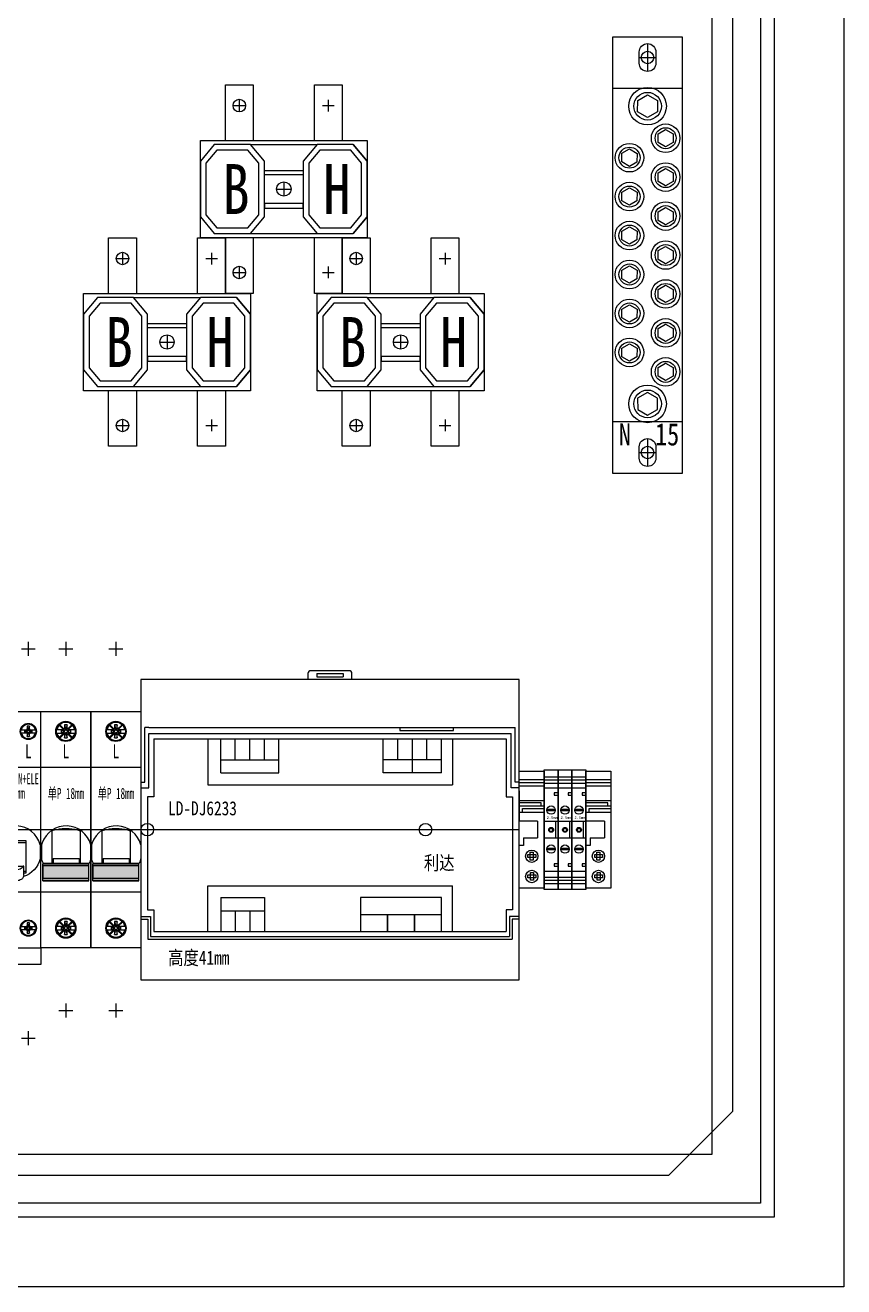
# Model space of a CAD drawing. Extents: x 1006605 to 1007205, y 80594 to 81594.
# Drawn here: x 1006910.4 to 1007204.8, y 80594.4 to 81047.9 of the extents above; entities that cross this region are included whole.
import ezdxf
from ezdxf.enums import TextEntityAlignment as Align

# ---------------------------------------------------------------- set-up
doc = ezdxf.new("R2010")
doc.units = 0
doc.header["$MEASUREMENT"] = 0
doc.linetypes.add('DASH', pattern=[0.35, 0.25, -0.1])
doc.linetypes.add('LYJS-XX', pattern=[0.35, 0.25, -0.1])
for name, color, linetype in [('EL-TEXT', 3, 'Continuous'), ('LY-JS-BJ', 7, 'Continuous'), ('LY-JS-YQJ', 7, 'Continuous')]:
    doc.layers.add(name, color=color, linetype=linetype)
doc.layers.add('LY-二次控制图', color=7, linetype='Continuous', lineweight=18)
doc.styles.add('-宋体', font='', dxfattribs={"width": 0.8})
doc.styles.add('LY-SJ-元器件', font='', dxfattribs={"width": 0.6, "height": 4})
doc.styles.get('-宋体').set_extended_font_data('SimSun')
doc.styles.get('LY-SJ-元器件').set_extended_font_data('SimSun')

# ---------------------------------------------------------------- blocks, each defined once
blk = doc.blocks.new('A$C7F2E4CF4')
at = {"layer": 'LY-JS-YQJ', "color": 1, "linetype": 'DASH'}
for p, q in [((0, 5), (0, -5)), ((-3, 0), (3, 0))]:
    blk.add_line(p, q, dxfattribs=at)
at = {"layer": 'LY-JS-YQJ', "color": 0, "linetype": 'ByBlock'}
blk.add_lwpolyline([(0, 5), (0, 5, -0.414214), (3, 2), (3, -2, -0.414214), (0, -5), (0, -5, -0.414214), (-3, -2), (-3, 2, -0.414214)], format="xyb", close=True, dxfattribs=at)
blk = doc.blocks.new('15位零排2021')
at = {"layer": 'LY-JS-YQJ', "color": 2, "linetype": 'ByBlock'}
blk.add_lwpolyline([(25, 157), (25, 0), (0, 0), (0, 157)], close=True, dxfattribs=at)
for points in [[(0, 138.5), (25, 138.5)], [(25, 18.5), (0, 18.5)]]:
    blk.add_lwpolyline(points, dxfattribs=at)
at = {"layer": 'LY-JS-YQJ', "color": 3}
for points in [[(12.49, 127.91), (8.94, 129.97), (8.96, 134.07), (12.51, 136.1), (16.06, 134.04), (16.04, 129.94)], [(18.99, 117.38), (16.29, 118.95), (16.3, 122.07), (19.01, 123.62), (21.71, 122.05), (21.7, 118.93)], [(5.99, 110.38), (3.29, 111.95), (3.3, 115.07), (6.01, 116.62), (8.71, 115.05), (8.7, 111.93)], [(18.99, 103.38), (16.29, 104.95), (16.3, 108.07), (19.01, 109.62), (21.71, 108.05), (21.7, 104.93)], [(5.99, 96.38), (3.29, 97.95), (3.3, 101.07), (6.01, 102.62), (8.71, 101.05), (8.7, 97.93)], [(18.99, 89.38), (16.29, 90.95), (16.3, 94.07), (19.01, 95.62), (21.71, 94.05), (21.7, 90.93)], [(5.99, 82.38), (3.29, 83.95), (3.3, 87.07), (6.01, 88.62), (8.71, 87.05), (8.7, 83.93)], [(18.99, 75.38), (16.29, 76.95), (16.3, 80.07), (19.01, 81.62), (21.71, 80.05), (21.7, 76.93)], [(5.99, 68.38), (3.29, 69.95), (3.3, 73.07), (6.01, 74.62), (8.71, 73.05), (8.7, 69.93)], [(18.99, 61.38), (16.29, 62.95), (16.3, 66.07), (19.01, 67.62), (21.71, 66.05), (21.7, 62.93)], [(5.99, 54.38), (3.29, 55.95), (3.3, 59.07), (6.01, 60.62), (8.71, 59.05), (8.7, 55.93)], [(18.99, 47.38), (16.29, 48.95), (16.3, 52.07), (19.01, 53.62), (21.71, 52.05), (21.7, 48.93)], [(5.99, 40.38), (3.29, 41.95), (3.3, 45.07), (6.01, 46.62), (8.71, 45.05), (8.7, 41.93)], [(18.99, 33.38), (16.29, 34.95), (16.3, 38.07), (19.01, 39.62), (21.71, 38.05), (21.7, 34.93)], [(12.49, 29.09), (8.94, 27.03), (8.96, 22.93), (12.51, 20.9), (16.06, 22.96), (16.04, 27.06)]]:
    blk.add_lwpolyline(points, close=True, dxfattribs=at)
for centre, radius in [((12.5, 132.01), 6.76), ((12.5, 132.01), 4.97), ((19, 120.5), 5.14), ((19, 120.5), 3.78), ((6, 113.5), 5.14), ((6, 113.5), 3.78), ((19, 106.5), 5.14), ((19, 106.5), 3.78), ((6, 99.5), 5.14), ((6, 99.5), 3.78), ((19, 92.5), 5.14), ((19, 92.5), 3.78), ((6, 85.5), 5.14), ((6, 85.5), 3.78), ((19, 78.5), 5.14), ((19, 78.5), 3.78), ((6, 71.5), 5.14), ((6, 71.5), 3.78), ((19, 64.5), 5.14), ((19, 64.5), 3.78), ((6, 57.5), 5.14), ((6, 57.5), 3.78), ((19, 50.5), 5.14), ((19, 50.5), 3.78), ((6, 43.5), 5.14), ((6, 43.5), 3.78), ((19, 36.5), 5.14), ((19, 36.5), 3.78), ((12.5, 24.99), 6.76), ((12.5, 24.99), 4.97)]:
    blk.add_circle(centre, radius, dxfattribs=at)
at = {"layer": 'LY-JS-YQJ', "color": 0}
for p in [(12.5, 149.5), (12.5, 7.5)]:
    blk.add_blockref('A$C7F2E4CF4', p, dxfattribs=at)
at = {"layer": 'LY-JS-YQJ', "color": 1, "style": '-宋体', "width": 0.8}
blk.add_text('N', height=8, dxfattribs=at).set_placement((2.16, 10.05))
at = {"layer": 'LY-JS-YQJ', "color": 4, "style": '-宋体', "width": 0.8}
blk.add_text('15', height=8, dxfattribs=at).set_placement((15.18, 10.05))
blk = doc.blocks.new('A$C43400BFF')
at = {"layer": 'LY-JS-BJ', "color": 1}
blk.add_lwpolyline([(-237, 460), (237, 460), (260, 437), (260, -437), (237, -460), (-237, -460), (-260, -437), (-260, 437)], close=True, dxfattribs=at)
blk = doc.blocks.new('BH-0.66 φ30')
at = {"color": 1}
for p, q in [((-16, 14.6), (-16, 10.4)), ((16, 14.6), (16, 10.4)), ((-18.1, 12.5), (-13.9, 12.5)), ((13.9, 12.5), (18.1, 12.5)), ((-25, -1.5), (-30, -7.5)), ((-12, -1.5), (12, -1.5)), ((12, -1.5), (7, -7.5)), ((25, -1.5), (12, -1.5)), ((25, -1.5), (30, -7.5)), ((7, -7.5), (7, -27.5)), ((-2.59, -17.5), (2.59, -17.5)), ((0, -14.91), (0, -20.09)), ((-30, -27.5), (-25, -33.5)), ((7, -27.5), (12, -33.5)), ((30, -27.5), (25, -33.5)), ((-12, -33.5), (12, -33.5)), ((-18.1, -47.5), (-13.9, -47.5)), ((-16, -45.4), (-16, -49.6)), ((13.9, -47.5), (18.1, -47.5)), ((16, -45.4), (16, -49.6))]:
    blk.add_line(p, q, dxfattribs=at)
for points in [[(-21, 0), (-21, 20), (-11, 20), (-11, 0)], [(11, 0), (11, 20), (21, 20), (21, 0)], [(-25, -1.5), (-30, -7.5), (-30, -27.5), (-25, -33.5), (-12, -33.5), (-7, -27.5), (-7, -7.5), (-12, -1.5), (-25, -1.5)], [(12, -1.5), (7, -7.5), (7, -27.5), (12, -33.5), (25, -33.5), (30, -27.5), (30, -7.5), (25, -1.5), (12, -1.5)], [(-11, -35), (-11, -55), (-21, -55), (-21, -35)], [(21, -35), (21, -55), (11, -55), (11, -35)]]:
    blk.add_lwpolyline(points, dxfattribs=at)
for points in [[(-30, 0), (30, 0), (30, -35), (-30, -35)], [(-24.06, -3.5), (-28, -8.22), (-28, -26.78), (-24.06, -31.5), (-12.94, -31.5), (-9, -26.78), (-9, -8.22), (-12.94, -3.5)], [(12.94, -3.5), (9, -8.22), (9, -26.78), (12.94, -31.5), (24.06, -31.5), (28, -26.78), (28, -8.22), (24.06, -3.5)], [(-7, -10.83), (7, -10.83), (7, -12.4), (-7, -12.4)], [(-7, -24.33), (7, -24.33), (7, -22.76), (-7, -22.76)]]:
    blk.add_lwpolyline(points, close=True, dxfattribs=at)
blk.add_circle((0, -17.5), 2.59, dxfattribs=at)
at = {"layer": 'EL-TEXT', "color": 0, "linetype": 'ByBlock', "lineweight": -3, "style": '-宋体', "width": 0.8}
for s, p in [('B', (-17.19, -17.51)), ('H', (19.08, -17.51))]:
    blk.add_text(s, height=17.94, dxfattribs=at).set_placement(p, align=Align.MIDDLE_CENTER)
blk = doc.blocks.new('端子堵头')
at = {"layer": 'LY-JS-YQJ'}
for p, q in [((0, 39.03), (9, 39.03)), ((0, 37.96), (9, 37.96)), ((0, 36.73), (9, 36.73)), ((0, 35), (0, 24)), ((9, 35), (9, 24)), ((9, 34.58), (9, 33.47)), ((0, 31.48), (9, 31.48)), ((7.97, 30.59), (0, 30.59)), ((0, 29.53), (9, 29.53)), ((0, 27.32), (9, 27.32)), ((1.25, 27.32), (1.25, 28.56)), ((1.25, 28.56), (9, 28.56)), ((7.97, 29.53), (7.97, 30.59)), ((6.66, 24), (0, 24)), ((6.66, 24), (6.66, 18)), ((1.59, 15.27), (0, 15.27)), ((1.59, 18), (1.59, 15.27)), ((1.59, 18), (6.66, 18))]:
    blk.add_line(p, q, dxfattribs=at)
for points in [[(0, 42), (9, 42), (9, 0), (0, 0)], [(3.2, 12.05), (6.01, 12.05), (6.01, 10.99), (3.2, 10.99)], [(5.06, 12.84), (5.06, 10.03), (3.99, 10.03), (3.99, 12.84)], [(3.2, 4.76), (6.01, 4.76), (6.01, 3.69), (3.2, 3.69)], [(5.13, 5.6), (5.13, 2.79), (4.06, 2.79), (4.06, 5.6)]]:
    blk.add_lwpolyline(points, close=True, dxfattribs=at)
for centre in [(4.54, 11.43), (4.54, 4.14)]:
    blk.add_circle(centre, 2.23, dxfattribs=at)
blk = doc.blocks.new('A$C63FD753C')
at = {"layer": 'LY-JS-YQJ'}
for p, q in [((9, 19.03), (14, 19.03)), ((14, 19.03), (19, 19.03)), ((9, 17.96), (14, 17.96)), ((9, 16.73), (14, 16.73)), ((14, 17.96), (19, 17.96)), ((14, 16.73), (19, 16.73)), ((14, 13.21), (12.66, 13.21)), ((12.66, 13.21), (12.66, 12.43)), ((12.66, 12.43), (14, 12.43)), ((19, 13.21), (17.66, 13.21)), ((17.66, 13.21), (17.66, 12.43)), ((17.66, 12.43), (19, 12.43)), ((9, 3), (14, 3)), ((13.07, 3), (13.07, -3)), ((14, 3), (19, 3)), ((18.07, 3), (18.07, -3)), ((9, -3), (14, -3)), ((14, -3), (19, -3)), ((14, -12.33), (12.66, -12.33)), ((12.66, -12.33), (12.66, -13.11)), ((12.66, -13.11), (14, -13.11)), ((19, -12.33), (17.66, -12.33)), ((17.66, -12.33), (17.66, -13.11)), ((17.66, -13.11), (19, -13.11)), ((9, -17.12), (14, -17.12)), ((14, -17.12), (19, -17.12)), ((9, -18.19), (14, -18.19)), ((9, -19.42), (14, -19.42)), ((14, -18.19), (19, -18.19)), ((14, -19.42), (19, -19.42))]:
    blk.add_line(p, q, dxfattribs=at)
at = {"layer": 'LY-JS-YQJ', "color": 30, "true_color": 0xf8991e}
for p, q in [((19, 19.03), (24, 19.03)), ((19, 17.96), (24, 17.96)), ((19, 16.73), (24, 16.73)), ((19, 12.43), (19, 11.32)), ((24, 13.21), (22.66, 13.21)), ((22.66, 13.21), (22.66, 12.43)), ((22.66, 12.43), (24, 12.43)), ((24, 12.43), (24, 11.32)), ((19, 3), (24, 3)), ((23.07, 3), (23.07, -3)), ((19, -3), (24, -3)), ((24, -12.33), (22.66, -12.33)), ((22.66, -12.33), (22.66, -13.11)), ((22.66, -13.11), (24, -13.11)), ((19, -17.12), (24, -17.12)), ((19, -18.19), (24, -18.19)), ((19, -19.42), (24, -19.42))]:
    blk.add_line(p, q, dxfattribs=at)
at = {"layer": 'LY-JS-YQJ'}
for points in [[(9, 21.5), (14, 21.5), (14, -21.5), (9, -21.5)], [(14, 21.5), (19, 21.5), (19, -21.5), (14, -21.5)], [(9, 15), (14, 15), (14, -15), (9, -15)], [(14, 15), (19, 15), (19, -15), (14, -15)], [(10.47, 7.3), (12.53, 7.3), (12.53, 6.79), (10.47, 6.79)], [(15.47, 7.3), (17.53, 7.3), (17.53, 6.79), (15.47, 6.79)], [(10.47, -6.71), (12.53, -6.71), (12.53, -7.23), (10.47, -7.23)], [(15.47, -6.71), (17.53, -6.71), (17.53, -7.23), (15.47, -7.23)]]:
    blk.add_lwpolyline(points, close=True, dxfattribs=at)
at = {"layer": 'LY-JS-YQJ', "color": 30, "true_color": 0xf8991e}
for points in [[(19, 21.5), (24, 21.5), (24, -21.5), (19, -21.5)], [(19, 15), (24, 15), (24, -15), (19, -15)], [(20.47, 7.3), (22.53, 7.3), (22.53, 6.79), (20.47, 6.79)], [(20.47, -6.71), (22.53, -6.71), (22.53, -7.23), (20.47, -7.23)]]:
    blk.add_lwpolyline(points, close=True, dxfattribs=at)
at = {"layer": 'LY-JS-YQJ'}
for centre, radius in [((11.5, 7), 1.5), ((16.5, 7), 1.5), ((11.52, -0.08), 0.879), ((11.52, -0.08), 0.879), ((11.52, -0.08), 0.59), ((16.52, -0.08), 0.879), ((16.52, -0.08), 0.879), ((16.52, -0.08), 0.59), ((11.5, -7), 1.5), ((16.5, -7), 1.5)]:
    blk.add_circle(centre, radius, dxfattribs=at)
at = {"layer": 'LY-JS-YQJ', "color": 30, "true_color": 0xf8991e}
for centre, radius in [((21.5, 7), 1.5), ((21.52, -0.08), 0.879), ((21.52, -0.08), 0.879), ((21.52, -0.08), 0.59), ((21.5, -7), 1.5)]:
    blk.add_circle(centre, radius, dxfattribs=at)
at = {"layer": 'LY-JS-YQJ', "lineweight": -3}
for p in [(0, -21), (24, -21)]:
    blk.add_blockref('端子堵头', p, dxfattribs=at)
at = {"layer": 'LY-JS-YQJ', "char_height": 1, "width": 2.5692, "attachment_point": 1}
for insert in [(9.91, 4.81), (14.91, 4.81)]:
    blk.add_mtext('2.5mm', dxfattribs=dict(at, insert=insert))
at = {"layer": 'LY-JS-YQJ', "color": 30, "true_color": 0xf8991e, "insert": (19.91, 4.81), "char_height": 1, "width": 2.5692, "attachment_point": 1}
blk.add_mtext('2.5mm', dxfattribs=at)
blk = doc.blocks.new('LD-DJ6233')
for p, q in [((60.08, 56.12), (60.08, 53.91)), ((67.99, 57.12), (61.08, 57.12)), ((63.27, 56.12), (63.27, 54.91)), ((63.27, 56.12), (72.71, 56.12)), ((63.27, 54.91), (72.71, 54.91)), ((74.9, 57.12), (67.99, 57.12)), ((72.71, 56.12), (72.71, 54.91)), ((75.9, 53.91), (75.9, 56.12)), ((1.39, 17.01), (1.39, 36.76)), ((2.81, 36.76), (1.39, 36.76)), ((2.81, 36.76), (134.61, 36.76)), ((93.12, 36.76), (93.12, 35.62)), ((112.43, 35.62), (112.43, 36.76)), ((134.61, 17.01), (134.61, 36.76)), ((2.81, 15), (2.81, 34.58)), ((2.81, 34.58), (133.19, 34.58)), ((4.64, 32.61), (131.36, 32.61)), ((4.64, 32.61), (4.64, 11.79)), ((24, 32.61), (24, 16.15)), ((28.68, 20.4), (28.68, 32.61)), ((33.92, 25.1), (33.92, 32.61)), ((39.15, 25.1), (39.15, 32.61)), ((44.39, 25.1), (44.39, 32.61)), ((49.62, 20.4), (49.62, 32.61)), ((87.16, 20.4), (87.16, 32.61)), ((92.39, 25.1), (92.39, 32.61)), ((93.12, 35.62), (112.43, 35.62)), ((97.63, 20.4), (97.63, 32.61)), ((102.86, 25.1), (102.86, 32.61)), ((108.1, 20.4), (108.1, 32.61)), ((112, 32.61), (112, 16.15)), ((131.36, 32.61), (131.36, 11.79)), ((133.19, 15), (133.19, 34.58)), ((28.68, 25.1), (49.62, 25.1)), ((108.1, 25.1), (87.16, 25.1)), ((28.68, 20.4), (49.62, 20.4)), ((108.1, 20.4), (87.16, 20.4)), ((0, 17.01), (1.39, 17.01)), ((0, 15), (2.81, 15)), ((24, 16.15), (112, 16.15)), ((136, 15), (133.19, 15)), ((136, 17.01), (134.61, 17.01)), ((4.64, 11.79), (2.32, 11.79)), ((2.32, 11.79), (2.32, -28.8)), ((131.36, 11.79), (133.68, 11.79)), ((133.68, 11.79), (133.68, -28.8)), ((24, -20.19), (112, -20.19)), ((24, -36.66), (24, -20.19)), ((112, -36.66), (112, -20.19)), ((28.68, -24.44), (28.68, -36.66)), ((28.68, -24.44), (44.39, -24.44)), ((44.39, -24.44), (44.39, -36.66)), ((78.92, -24.44), (78.92, -36.66)), ((88.65, -24.44), (78.92, -24.44)), ((98.37, -24.44), (88.65, -24.44)), ((108.1, -24.44), (98.37, -24.44)), ((108.1, -36.66), (108.1, -24.44)), ((0, -31.21), (3.49, -31.21)), ((2.32, -28.8), (4.64, -28.8)), ((3.49, -31.21), (3.49, -38.39)), ((4.64, -28.8), (4.64, -36.66)), ((28.68, -29.15), (44.39, -29.15)), ((33.92, -29.15), (33.92, -36.66)), ((39.15, -29.15), (39.15, -36.66)), ((78.92, -30.55), (108.1, -30.55)), ((88.65, -36.66), (88.65, -30.55)), ((88.65, -30.55), (88.65, -36.66)), ((98.37, -36.66), (98.37, -30.55)), ((98.37, -30.55), (98.37, -36.66)), ((133.68, -28.8), (131.36, -28.8)), ((131.36, -28.8), (131.36, -36.66)), ((136, -31.21), (132.51, -31.21)), ((132.51, -31.21), (132.51, -38.39)), ((0, -32.21), (2.49, -32.21)), ((2.49, -32.21), (2.49, -39.39)), ((136, -32.21), (133.51, -32.21)), ((133.51, -32.21), (133.51, -39.39)), ((2.49, -39.39), (133.51, -39.39)), ((3.49, -38.39), (132.51, -38.39)), ((4.64, -36.66), (131.36, -36.66))]:
    blk.add_line(p, q)
at = {"color": 1}
blk.add_line((0, 0), (136, 0), dxfattribs=at)
blk.add_lwpolyline([(0, -54), (136, -54), (136, 54), (0, 54)], close=True)
for centre, start, end in [((61.08, 56.12), 90, 180), ((74.9, 56.12), 0, 90)]:
    blk.add_arc(centre, 1, start, end)
at = {"color": 3, "lineweight": -3, "style": '-宋体', "width": 0.8}
for s, p in [('LD-DJ6233', (9.78, 5.15)), ('利达', (101.77, -14.47)), ('高度41mm', (9.78, -48.59))]:
    blk.add_text(s, height=5.049, dxfattribs=at).set_placement(p)
blk = doc.blocks.new('微端1PN+ELE-36mm右-2022.1')
h = blk.add_hatch(color=3)
h.dxf.hatch_style = 1
h.paths.add_polyline_path([(16.5, 18.99), (16.5, 20.49), (1.5, 20.49), (1.5, 18.99)])
h = blk.add_hatch(color=0)
h.dxf.hatch_style = 1
h.paths.add_polyline_path([(17.3, -17.48), (17.3, -12.97), (0.7, -12.97), (0.7, -17.48)])
at = {"color": 1}
for p, q in [((22.5, 77.5), (22.5, 72.5)), ((20, 75), (25, 75)), ((29, 65), (34, 65)), ((31.5, 67.5), (31.5, 62.5)), ((0, -0.01), (36, -0.01)), ((22.5, -62.51), (22.5, -67.51)), ((20, -65.01), (25, -65.01)), ((31.5, -72.51), (31.5, -77.51)), ((29, -75.01), (34, -75.01))]:
    blk.add_line(p, q, dxfattribs=at)
at = {"color": 0}
for p, q in [((0, 42.49), (36, 42.49)), ((0, -42.49), (0, 42.49)), ((36, -42.49), (36, 42.49)), ((30.65, -15.61), (29.85, -15.61)), ((36, -22.51), (0, -22.51))]:
    blk.add_line(p, q, dxfattribs=at)
at = {"color": 0, "linetype": 'Continuous', "lineweight": 25}
for p, q in [((20.66, 37.31), (20.49, 37.14)), ((20.49, 37.14), (20.58, 37.06)), ((20.75, 37.23), (20.66, 37.31)), ((22.1, 37.18), (22.38, 36.1)), ((22.1, 37.18), (22.1, 36.23)), ((22.9, 37.18), (22.1, 37.18)), ((22.9, 37.18), (22.62, 36.1)), ((22.9, 36.23), (22.9, 37.18)), ((24.34, 37.31), (24.25, 37.23)), ((24.51, 37.14), (24.34, 37.31)), ((24.42, 37.06), (24.51, 37.14)), ((29.66, 37.31), (29.49, 37.14)), ((29.49, 37.14), (29.58, 37.06)), ((29.75, 37.23), (29.66, 37.31)), ((31.1, 37.18), (31.38, 36.1)), ((31.1, 37.18), (31.1, 36.23)), ((31.9, 37.18), (31.1, 37.18)), ((31.9, 37.18), (31.62, 36.1)), ((31.9, 36.23), (31.9, 37.18)), ((33.34, 37.31), (33.25, 37.23)), ((33.51, 37.14), (33.34, 37.31)), ((33.42, 37.06), (33.51, 37.14)), ((21.66, 35.78), (19.77, 35.78)), ((19.77, 34.82), (21.66, 34.82)), ((20.58, 33.55), (20.49, 33.47)), ((20.49, 33.47), (20.66, 33.3)), ((20.66, 33.3), (20.75, 33.38)), ((21.1, 35.78), (21.1, 34.82)), ((21.1, 35.78), (21.7, 35.42)), ((21.1, 34.82), (21.7, 35.18)), ((21.7, 35.42), (21.7, 35.18)), ((21.9, 35.42), (21.7, 35.42)), ((21.7, 35.18), (21.9, 35.18)), ((22.1, 36.23), (22.38, 35.82)), ((22.1, 34.38), (22.38, 34.78)), ((22.1, 33.42), (22.38, 34.5)), ((22.1, 34.38), (22.1, 33.42)), ((22.1, 33.42), (22.9, 33.42)), ((22.62, 36.1), (22.38, 36.1)), ((22.38, 36.1), (22.38, 35.82)), ((22.38, 34.78), (22.38, 34.5)), ((22.38, 34.5), (22.62, 34.5)), ((22.5, 32.5), (22.5, 32.7)), ((22.9, 36.23), (22.62, 35.82)), ((22.62, 35.82), (22.62, 36.1)), ((22.62, 34.5), (22.62, 34.78)), ((22.9, 34.38), (22.62, 34.78)), ((22.62, 34.5), (22.9, 33.42)), ((22.9, 33.42), (22.9, 34.38)), ((23.3, 35.42), (23.1, 35.42)), ((23.1, 35.18), (23.3, 35.18)), ((23.9, 35.78), (23.3, 35.42)), ((23.3, 35.18), (23.3, 35.42)), ((23.9, 34.82), (23.3, 35.18)), ((25.23, 35.78), (23.34, 35.78)), ((23.34, 34.82), (25.23, 34.82)), ((23.9, 34.82), (23.9, 35.78)), ((24.25, 33.38), (24.34, 33.3)), ((24.34, 33.3), (24.51, 33.47)), ((24.51, 33.47), (24.42, 33.55)), ((30.66, 35.78), (28.77, 35.78)), ((28.77, 34.82), (30.66, 34.82)), ((29.58, 33.55), (29.49, 33.47)), ((29.49, 33.47), (29.66, 33.3)), ((29.66, 33.3), (29.75, 33.38)), ((30.1, 35.78), (30.1, 34.82)), ((30.1, 35.78), (30.7, 35.42)), ((30.1, 34.82), (30.7, 35.18)), ((30.7, 35.42), (30.7, 35.18)), ((30.9, 35.42), (30.7, 35.42)), ((30.7, 35.18), (30.9, 35.18)), ((31.1, 36.23), (31.38, 35.82)), ((31.1, 34.38), (31.38, 34.78)), ((31.1, 33.42), (31.38, 34.5)), ((31.1, 34.38), (31.1, 33.42)), ((31.1, 33.42), (31.9, 33.42)), ((31.62, 36.1), (31.38, 36.1)), ((31.38, 36.1), (31.38, 35.82)), ((31.38, 34.78), (31.38, 34.5)), ((31.38, 34.5), (31.62, 34.5)), ((31.5, 32.5), (31.5, 32.7)), ((31.9, 36.23), (31.62, 35.82)), ((31.62, 35.82), (31.62, 36.1)), ((31.62, 34.5), (31.62, 34.78)), ((31.9, 34.38), (31.62, 34.78)), ((31.62, 34.5), (31.9, 33.42)), ((31.9, 33.42), (31.9, 34.38)), ((32.3, 35.42), (32.1, 35.42)), ((32.1, 35.18), (32.3, 35.18)), ((32.9, 35.78), (32.3, 35.42)), ((32.3, 35.18), (32.3, 35.42)), ((32.9, 34.82), (32.3, 35.18)), ((34.23, 35.78), (32.34, 35.78)), ((32.34, 34.82), (34.23, 34.82)), ((32.9, 34.82), (32.9, 35.78)), ((33.25, 33.38), (33.34, 33.3)), ((33.34, 33.3), (33.51, 33.47)), ((33.51, 33.47), (33.42, 33.55)), ((4.1, -12.23), (4.1, -0.36)), ((14.1, -0.36), (14.1, -12.23)), ((22.55, -13.08), (22.55, -3.94)), ((22.55, -3.94), (30.65, -3.94)), ((30.65, -3.94), (30.65, -15.61)), ((0.25, -5.47), (0.25, -10.5)), ((17.95, -5.47), (17.95, -10.5)), ((18.11, -5.47), (18.11, -10.5)), ((22.55, -4.67), (30.65, -4.67)), ((35.81, -5.47), (35.81, -10.5)), ((0.7, -12.23), (0.7, -12.45)), ((17.3, -12.23), (0.7, -12.23)), ((17.3, -12.45), (0.7, -12.45)), ((0.7, -18.44), (0.7, -12.45)), ((17.3, -12.97), (0.7, -12.97)), ((0.7, -12.97), (0.7, -17.48)), ((4.45, -10.39), (13.75, -10.39)), ((4.45, -10.39), (4.45, -12.23)), ((13.75, -10.39), (13.75, -12.23)), ((17.3, -12.45), (17.3, -12.23)), ((17.3, -18.44), (17.3, -12.45)), ((17.3, -17.48), (17.3, -12.97)), ((18, -13.1), (29.68, -13.1)), ((22.55, -13.08), (29.85, -13.08)), ((29.85, -16.52), (29.85, -13.08)), ((0.7, -17.48), (17.3, -17.48)), ((0.7, -18.13), (17.3, -18.13)), ((18, -14.38), (26.85, -14.38)), ((18, -15.46), (18.55, -15.46)), ((18.55, -15.61), (18, -15.61)), ((18.55, -15.46), (18.55, -18.44)), ((26.85, -18.44), (26.85, -14.38)), ((29.85, -14.99), (30.65, -14.99)), ((0.7, -18.44), (17.3, -18.44)), ((26.85, -18.44), (18.55, -18.44)), ((21.66, -34.92), (19.77, -34.92)), ((19.77, -35.88), (21.66, -35.88)), ((20.66, -33.4), (20.49, -33.57)), ((20.49, -33.57), (20.58, -33.65)), ((20.75, -33.48), (20.66, -33.4)), ((21.1, -34.92), (21.1, -35.88)), ((21.1, -34.92), (21.7, -35.28)), ((21.1, -35.88), (21.7, -35.52)), ((21.7, -35.28), (21.7, -35.52)), ((21.9, -35.28), (21.7, -35.28)), ((21.7, -35.52), (21.9, -35.52)), ((22.1, -33.52), (22.38, -34.61)), ((22.1, -33.52), (22.1, -34.48)), ((22.9, -33.52), (22.1, -33.52)), ((22.1, -34.48), (22.38, -34.88)), ((22.1, -36.33), (22.38, -35.93)), ((22.1, -37.28), (22.38, -36.21)), ((22.62, -34.61), (22.38, -34.61)), ((22.38, -34.61), (22.38, -34.88)), ((22.38, -35.93), (22.38, -36.21)), ((22.38, -36.21), (22.62, -36.21)), ((22.9, -33.52), (22.62, -34.61)), ((22.9, -34.48), (22.62, -34.88)), ((22.62, -34.88), (22.62, -34.61)), ((22.62, -36.21), (22.62, -35.92)), ((22.9, -36.33), (22.62, -35.92)), ((22.62, -36.21), (22.9, -37.28)), ((22.9, -34.48), (22.9, -33.52)), ((23.3, -35.28), (23.1, -35.28)), ((23.1, -35.52), (23.3, -35.52)), ((23.9, -34.92), (23.3, -35.28)), ((23.3, -35.52), (23.3, -35.28)), ((23.9, -35.88), (23.3, -35.52)), ((25.23, -34.92), (23.34, -34.92)), ((23.34, -35.88), (25.23, -35.88)), ((23.9, -35.88), (23.9, -34.92)), ((24.34, -33.4), (24.25, -33.48)), ((24.51, -33.57), (24.34, -33.4)), ((24.42, -33.65), (24.51, -33.57)), ((30.66, -34.92), (28.77, -34.92)), ((28.77, -35.88), (30.66, -35.88)), ((29.66, -33.4), (29.49, -33.57)), ((29.49, -33.57), (29.58, -33.65)), ((29.75, -33.48), (29.66, -33.4)), ((30.1, -34.92), (30.1, -35.88)), ((30.1, -34.92), (30.7, -35.28)), ((30.1, -35.88), (30.7, -35.52)), ((30.7, -35.28), (30.7, -35.52)), ((30.9, -35.28), (30.7, -35.28)), ((30.7, -35.52), (30.9, -35.52)), ((31.1, -33.52), (31.38, -34.61)), ((31.1, -33.52), (31.1, -34.48)), ((31.9, -33.52), (31.1, -33.52)), ((31.1, -34.48), (31.38, -34.88)), ((31.1, -36.33), (31.38, -35.93)), ((31.1, -37.28), (31.38, -36.21)), ((31.62, -34.61), (31.38, -34.61)), ((31.38, -34.61), (31.38, -34.88)), ((31.38, -35.93), (31.38, -36.21)), ((31.38, -36.21), (31.62, -36.21)), ((31.9, -33.52), (31.62, -34.61)), ((31.9, -34.48), (31.62, -34.88)), ((31.62, -34.88), (31.62, -34.61)), ((31.62, -36.21), (31.62, -35.92)), ((31.9, -36.33), (31.62, -35.92)), ((31.62, -36.21), (31.9, -37.28)), ((31.9, -34.48), (31.9, -33.52)), ((32.3, -35.28), (32.1, -35.28)), ((32.1, -35.52), (32.3, -35.52)), ((32.9, -34.92), (32.3, -35.28)), ((32.3, -35.52), (32.3, -35.28)), ((32.9, -35.88), (32.3, -35.52)), ((34.23, -34.92), (32.34, -34.92)), ((32.34, -35.88), (34.23, -35.88)), ((32.9, -35.88), (32.9, -34.92)), ((33.34, -33.4), (33.25, -33.48)), ((33.51, -33.57), (33.34, -33.4)), ((33.42, -33.65), (33.51, -33.57)), ((20.58, -37.16), (20.49, -37.24)), ((20.49, -37.24), (20.66, -37.41)), ((20.66, -37.41), (20.75, -37.33)), ((22.1, -36.33), (22.1, -37.28)), ((22.1, -37.28), (22.9, -37.28)), ((22.5, -38.2), (22.5, -38)), ((22.9, -37.28), (22.9, -36.33)), ((24.25, -37.33), (24.34, -37.41)), ((24.34, -37.41), (24.51, -37.24)), ((24.51, -37.24), (24.42, -37.16)), ((29.58, -37.16), (29.49, -37.24)), ((29.49, -37.24), (29.66, -37.41)), ((29.66, -37.41), (29.75, -37.33)), ((31.1, -36.33), (31.1, -37.28)), ((31.1, -37.28), (31.9, -37.28)), ((31.5, -38.2), (31.5, -38)), ((31.9, -37.28), (31.9, -36.33)), ((33.25, -37.33), (33.34, -37.41)), ((33.34, -37.41), (33.51, -37.24)), ((33.51, -37.24), (33.42, -37.16))]:
    blk.add_line(p, q, dxfattribs=at)
at = {"color": 0}
for points in [[(18, 42.49), (18, -42.51)], [(0, 22.49), (36, 22.49)], [(6.9, 17), (6.9, 15.8), (8.4, 15.8), (8.4, 13.8), (9.6, 13.8), (9.6, 15.8), (11.1, 15.8), (11.1, 16.99), (6.9, 16.99)], [(0, -29.05), (4.39, -29.05)], [(18, -29.05), (13.61, -29.05)]]:
    blk.add_lwpolyline(points, dxfattribs=at)
at = {"color": 0, "linetype": 'Continuous', "lineweight": 25}
for points in [[(22.38, 35.82, -0.008657), (22.36, 35.76, -0.023793), (22.34, 35.7, -0.091571), (22.26, 35.58, -0.078411), (22.13, 35.48, -0.073505), (22.03, 35.44, -0.017685), (21.98, 35.43, -0.010456), (21.94, 35.43, -0.005778), (21.9, 35.42)], [(21.9, 35.18, -0.00869), (21.96, 35.18, -0.023887), (22.03, 35.17, -0.086312), (22.15, 35.12, -0.089889), (22.29, 34.99, -0.067544), (22.34, 34.9, -0.017754), (22.36, 34.86, -0.010496), (22.37, 34.82, -0.005799), (22.38, 34.78)], [(23.1, 35.42, -0.008656), (23.04, 35.43, -0.023792), (22.97, 35.44, -0.085963), (22.85, 35.49, -0.089526), (22.71, 35.61, -0.067272), (22.66, 35.7, -0.017683), (22.64, 35.74, -0.010455), (22.63, 35.78, -0.005777), (22.62, 35.82)], [(22.62, 34.78, -0.008657), (22.64, 34.85, -0.023793), (22.66, 34.91, -0.091571), (22.74, 35.03, -0.078412), (22.87, 35.13, -0.073501), (22.97, 35.17, -0.017684), (23.02, 35.17, -0.010456), (23.06, 35.18, -0.005777), (23.1, 35.18)], [(31.38, 35.82, -0.008657), (31.36, 35.76, -0.023793), (31.34, 35.7, -0.091571), (31.26, 35.58, -0.078411), (31.13, 35.48, -0.073505), (31.03, 35.44, -0.017685), (30.98, 35.43, -0.010456), (30.94, 35.43, -0.005778), (30.9, 35.42)], [(30.9, 35.18, -0.00869), (30.96, 35.18, -0.023887), (31.03, 35.17, -0.086312), (31.15, 35.12, -0.089889), (31.29, 34.99, -0.067544), (31.34, 34.9, -0.017754), (31.36, 34.86, -0.010496), (31.37, 34.82, -0.005799), (31.38, 34.78)], [(32.1, 35.42, -0.008656), (32.04, 35.43, -0.023792), (31.97, 35.44, -0.085963), (31.85, 35.49, -0.089526), (31.71, 35.61, -0.067272), (31.66, 35.7, -0.017683), (31.64, 35.74, -0.010455), (31.63, 35.78, -0.005777), (31.62, 35.82)], [(31.62, 34.78, -0.008657), (31.64, 34.85, -0.023793), (31.66, 34.91, -0.091571), (31.74, 35.03, -0.078412), (31.87, 35.13, -0.073501), (31.97, 35.17, -0.017684), (32.02, 35.17, -0.010456), (32.06, 35.18, -0.005777), (32.1, 35.18)], [(17.95, -5.47, 0.325898), (9.48, 1.35, 0.327549), (0.48, -4.76, 0.019903), (0.25, -5.47)], [(4.1, -0.36, -0.057791), (7.63, 0.35, -0.021426), (9.1, 0.41)], [(9.1, 0.41, -0.062866), (13.22, -0.1, -0.011925), (13.81, -0.27, -0.00278), (14.1, -0.36)], [(35.81, -5.47, 0.325898), (27.34, 1.35, 0.327549), (18.34, -4.76, 0.019903), (18.11, -5.47)], [(0.95, -12.23, -0.004985), (0.8, -11.97, -0.030991), (0.56, -11.44, -0.01067), (0.46, -11.17, -0.005787), (0.39, -10.95, -0.003458), (0.32, -10.72, -0.001919), (0.25, -10.5)], [(17.95, -10.5, -0.002854), (17.85, -10.84, -0.004585), (17.78, -11.06, -0.019111), (17.6, -11.55, -0.037551), (17.32, -12.13, -0.002555), (17.26, -12.23)], [(19.19, -13.1, -0.001795), (18.72, -12.11, -0.00414), (18.48, -11.58, -0.009598), (18.28, -11.11, -0.013431), (18.18, -10.86, -0.015877), (18.14, -10.73, -0.023788), (18.12, -10.63, -0.050604), (18.11, -10.53, -0.012356), (18.11, -10.5)], [(26.85, -14.38, 0.009763), (27.08, -14.38, 0.05752), (28.08, -14.21, 0.073734), (28.98, -13.81, 0.073656), (29.49, -13.37, 0.028209), (29.59, -13.24, 0.012152), (29.68, -13.1)], [(29.85, -13.22, 0.010405), (29.85, -13.21, 0.052357), (29.85, -13.2, 0.052352), (29.84, -13.19, 0.046202), (29.83, -13.18, 0.029578), (29.82, -13.17, 0.02368), (29.8, -13.16, 0.017967), (29.78, -13.14, 0.014665), (29.76, -13.13, 0.011695), (29.74, -13.12, 0.016038), (29.7, -13.11, 0.002868), (29.68, -13.1)], [(35.81, -10.5, -0.25096), (29.8, -16.87)], [(29.85, -16.52, -0.010744), (29.85, -16.61, -0.101991), (29.7, -17.12, -0.08255), (29.35, -17.59, -0.05423), (28.92, -17.91, -0.059873), (28.2, -18.24, -0.070818), (27, -18.44, -0.004299), (26.85, -18.44)], [(22.38, -34.88, -0.008657), (22.36, -34.95, -0.023793), (22.34, -35, -0.091571), (22.26, -35.13, -0.078411), (22.13, -35.23, -0.073505), (22.03, -35.27, -0.017685), (21.98, -35.27, -0.010456), (21.94, -35.28, -0.005778), (21.9, -35.28)], [(21.9, -35.52, -0.00869), (21.96, -35.53, -0.023887), (22.03, -35.54, -0.086312), (22.15, -35.59, -0.089889), (22.29, -35.71, -0.067544), (22.34, -35.8, -0.017754), (22.36, -35.84, -0.010496), (22.37, -35.89, -0.005799), (22.38, -35.93)], [(23.1, -35.28, -0.008656), (23.04, -35.28, -0.023792), (22.97, -35.27, -0.085963), (22.85, -35.22, -0.089526), (22.71, -35.1, -0.067272), (22.66, -35, -0.017683), (22.64, -34.97, -0.010455), (22.63, -34.92, -0.005777), (22.62, -34.88)], [(22.62, -35.92, -0.008657), (22.64, -35.86, -0.023793), (22.66, -35.8, -0.091571), (22.74, -35.68, -0.078412), (22.87, -35.58, -0.073501), (22.97, -35.54, -0.017684), (23.02, -35.53, -0.010456), (23.06, -35.53, -0.005777), (23.1, -35.52)], [(31.38, -34.88, -0.008657), (31.36, -34.95, -0.023793), (31.34, -35, -0.091571), (31.26, -35.13, -0.078411), (31.13, -35.23, -0.073505), (31.03, -35.27, -0.017685), (30.98, -35.27, -0.010456), (30.94, -35.28, -0.005778), (30.9, -35.28)], [(30.9, -35.52, -0.00869), (30.96, -35.53, -0.023887), (31.03, -35.54, -0.086312), (31.15, -35.59, -0.089889), (31.29, -35.71, -0.067544), (31.34, -35.8, -0.017754), (31.36, -35.84, -0.010496), (31.37, -35.89, -0.005799), (31.38, -35.93)], [(32.1, -35.28, -0.008656), (32.04, -35.28, -0.023792), (31.97, -35.27, -0.085963), (31.85, -35.22, -0.089526), (31.71, -35.1, -0.067272), (31.66, -35, -0.017683), (31.64, -34.97, -0.010455), (31.63, -34.92, -0.005777), (31.62, -34.88)], [(31.62, -35.92, -0.008657), (31.64, -35.86, -0.023793), (31.66, -35.8, -0.091571), (31.74, -35.68, -0.078412), (31.87, -35.58, -0.073501), (31.97, -35.54, -0.017684), (32.02, -35.53, -0.010456), (32.06, -35.53, -0.005777), (32.1, -35.52)]]:
    blk.add_lwpolyline(points, format="xyb", dxfattribs=at)
at = {"color": 3}
blk.add_lwpolyline([(1.5, 20.49), (16.5, 20.49), (16.5, 18.99), (1.5, 18.99)], close=True, dxfattribs=at)
at = {"color": 0}
for points in [[(4.5, 17.49), (13.5, 17.49), (13.5, 13.49), (4.5, 13.49)], [(0, -42.49), (36, -42.49), (36, -48.49), (0, -48.49)]]:
    blk.add_lwpolyline(points, close=True, dxfattribs=at)
for centre, radius in [((22.5, 35.3), 2.91), ((22.5, 35.3), 2.71), ((31.5, 35.3), 2.91), ((31.5, 35.3), 2.71), ((22.5, -35.4), 2.91), ((22.5, -35.4), 2.71), ((31.5, -35.4), 2.91), ((31.5, -35.4), 2.71)]:
    blk.add_circle(centre, radius, dxfattribs=at)
at = {"color": 0, "linetype": 'Continuous', "lineweight": 25}
for centre in [(22.5, 35.3), (31.5, 35.3), (22.5, -35.4), (31.5, -35.4)]:
    blk.add_circle(centre, 2.8, dxfattribs=at)
for centre, radius, start, end in [((22.5, 35.3), 2.6, 137.6454, 169.3613), ((22.5, 35.3), 2.6, 47.6454, 132.3546), ((22.5, 35.3), 2.6, 10.6387, 42.3546), ((31.5, 35.3), 2.6, 137.6454, 169.3613), ((31.5, 35.3), 2.6, 47.6454, 132.3546), ((31.5, 35.3), 2.6, 10.6387, 42.3546), ((22.5, 35.3), 2.6, 190.6387, 222.3546), ((22.5, 35.3), 2.6, 227.6454, 312.3546), ((21.66, 36.23), 0.442, 270, 360), ((21.66, 34.38), 0.442, 0, 90), ((23.34, 36.23), 0.442, 180, 270), ((23.34, 34.38), 0.442, 90, 180), ((22.5, 35.3), 2.6, 317.6454, 349.3613), ((31.5, 35.3), 2.6, 190.6387, 222.3546), ((31.5, 35.3), 2.6, 227.6454, 312.3546), ((30.66, 36.23), 0.442, 270, 360), ((30.66, 34.38), 0.442, 0, 90), ((32.34, 36.23), 0.442, 180, 270), ((32.34, 34.38), 0.442, 90, 180), ((31.5, 35.3), 2.6, 317.6454, 349.3613), ((22.5, -35.4), 2.6, 137.6454, 169.3613), ((22.5, -35.4), 2.6, 190.6387, 222.3546), ((22.5, -35.4), 2.6, 47.6454, 132.3546), ((21.66, -34.48), 0.442, 270, 360), ((21.66, -36.33), 0.442, 0, 90), ((23.34, -34.48), 0.442, 180, 270), ((23.34, -36.33), 0.442, 90, 180), ((22.5, -35.4), 2.6, 10.6387, 42.3546), ((22.5, -35.4), 2.6, 317.6454, 349.3613), ((31.5, -35.4), 2.6, 137.6454, 169.3613), ((31.5, -35.4), 2.6, 190.6387, 222.3546), ((31.5, -35.4), 2.6, 47.6454, 132.3546), ((30.66, -34.48), 0.442, 270, 360), ((30.66, -36.33), 0.442, 0, 90), ((32.34, -34.48), 0.442, 180, 270), ((32.34, -36.33), 0.442, 90, 180), ((31.5, -35.4), 2.6, 10.6387, 42.3546), ((31.5, -35.4), 2.6, 317.6454, 349.3613), ((22.5, -35.4), 2.6, 227.6454, 312.3546), ((31.5, -35.4), 2.6, 227.6454, 312.3546)]:
    blk.add_arc(centre, radius, start, end, dxfattribs=at)
at = {"color": 0}
blk.add_arc((9, -22.25), 8.22, 235.8658, 304.1342, dxfattribs=at)
at = {"color": 0, "style": 'LY-SJ-元器件', "width": 0.7}
for s, p in [('N', (22.5, 28.15)), ('L', (31.5, 28.15))]:
    blk.add_text(s, height=5, dxfattribs=at).set_placement(p, align=Align.MIDDLE)
at = {"color": 1, "style": 'LY-SJ-元器件'}
for s, width, p in [('微端1PN+ELE', 0.55, (27, 18.36)), ('36mm', 0.6, (27, 13.08))]:
    blk.add_text(s, height=4, dxfattribs=dict(at, width=width)).set_placement(p, align=Align.MIDDLE)
blk = doc.blocks.new('微端1P-18mm-2022.1')
h = blk.add_hatch(color=0)
h.dxf.hatch_style = 1
h.paths.add_polyline_path([(17.3, -17.47), (17.3, -12.97), (0.7, -12.97), (0.7, -17.47)])
at = {"color": 1}
for p, q in [((6.5, 65), (11.5, 65)), ((9, 67.5), (9, 62.5)), ((0, 0), (18, 0)), ((9, -62.5), (9, -67.5)), ((6.5, -65), (11.5, -65))]:
    blk.add_line(p, q, dxfattribs=at)
at = {"color": 0}
for p, q in [((0, -42.5), (0, 42.5)), ((0, 42.5), (18, 42.5)), ((18, 42.5), (18, -42.5)), ((0, 22.5), (18, 22.5)), ((18, -22.5), (0, -22.5)), ((18, -42.5), (0, -42.5))]:
    blk.add_line(p, q, dxfattribs=at)
at = {"color": 0, "linetype": 'Continuous', "lineweight": 25}
for p, q in [((6.7, 37.82), (6.49, 37.61)), ((6.49, 37.61), (6.6, 37.5)), ((6.6, 37.5), (8.15, 35.95)), ((6.81, 37.71), (6.7, 37.82)), ((8.39, 36.13), (6.81, 37.71)), ((8.5, 37.66), (8.85, 36.31)), ((8.5, 37.66), (8.5, 36.46)), ((9.5, 37.66), (8.5, 37.66)), ((8.5, 36.46), (8.85, 35.96)), ((9.15, 36.31), (8.85, 36.31)), ((8.85, 36.31), (8.85, 35.96)), ((9.5, 37.66), (9.15, 36.31)), ((9.5, 36.46), (9.15, 35.96)), ((9.15, 35.96), (9.15, 36.31)), ((9.5, 36.46), (9.5, 37.66)), ((11.19, 37.71), (9.61, 36.13)), ((9.85, 35.95), (11.4, 37.5)), ((11.3, 37.82), (11.19, 37.71)), ((11.51, 37.61), (11.3, 37.82)), ((11.4, 37.5), (11.51, 37.61)), ((5.58, 34.71), (7.95, 34.71)), ((7.95, 35.91), (5.59, 35.91)), ((6.6, 33.12), (6.49, 33.01)), ((6.49, 33.01), (6.7, 32.8)), ((8.15, 34.67), (6.6, 33.12)), ((6.7, 32.8), (6.81, 32.91)), ((6.81, 32.91), (8.39, 34.49)), ((7.25, 35.91), (7.25, 34.71)), ((7.25, 35.91), (8, 35.46)), ((7.25, 34.71), (8, 35.16)), ((8, 35.46), (8, 35.16)), ((8.25, 35.46), (8, 35.46)), ((8, 35.16), (8.25, 35.16)), ((8.5, 34.16), (8.85, 34.65)), ((8.5, 32.96), (8.85, 34.31)), ((8.5, 34.16), (8.5, 32.96)), ((8.5, 32.96), (9.5, 32.96)), ((8.85, 34.65), (8.85, 34.31)), ((8.85, 34.31), (9.15, 34.31)), ((9, 31.81), (9, 32.06)), ((9.15, 34.31), (9.15, 34.66)), ((9.5, 34.16), (9.15, 34.66)), ((9.15, 34.31), (9.5, 32.96)), ((9.5, 32.96), (9.5, 34.16)), ((9.61, 34.49), (11.19, 32.91)), ((10, 35.46), (9.75, 35.46)), ((9.75, 35.16), (10, 35.16)), ((11.4, 33.12), (9.85, 34.67)), ((10.75, 35.91), (10, 35.46)), ((10, 35.16), (10, 35.46)), ((10.75, 34.71), (10, 35.16)), ((12.42, 35.91), (10.05, 35.91)), ((10.05, 34.71), (12.41, 34.71)), ((10.75, 34.71), (10.75, 35.91)), ((11.19, 32.91), (11.3, 32.8)), ((11.3, 32.8), (11.51, 33.01)), ((11.51, 33.01), (11.4, 33.12)), ((4.1, -12.22), (4.1, -0.35)), ((14.1, -0.35), (14.1, -12.22)), ((0.25, -5.47), (0.25, -10.49)), ((17.95, -5.47), (17.95, -10.49)), ((0.7, -12.22), (0.7, -12.44)), ((17.3, -12.22), (0.7, -12.22)), ((17.3, -12.44), (0.7, -12.44)), ((0.7, -18.44), (0.7, -12.44)), ((17.3, -12.97), (0.7, -12.97)), ((0.7, -12.97), (0.7, -17.47)), ((4.45, -10.38), (13.75, -10.38)), ((4.45, -10.38), (4.45, -12.22)), ((13.75, -10.38), (13.75, -12.22)), ((17.3, -12.44), (17.3, -12.22)), ((17.3, -18.44), (17.3, -12.44)), ((17.3, -17.47), (17.3, -12.97)), ((0.7, -17.47), (17.3, -17.47)), ((0.7, -18.13), (17.3, -18.13)), ((0.7, -18.44), (17.3, -18.44)), ((5.58, -36), (7.95, -36)), ((7.95, -34.8), (5.59, -34.8)), ((6.7, -32.89), (6.49, -33.1)), ((6.49, -33.1), (6.6, -33.21)), ((6.6, -33.21), (8.15, -34.76)), ((8.15, -36.04), (6.6, -37.59)), ((6.81, -33), (6.7, -32.89)), ((8.39, -34.58), (6.81, -33)), ((6.81, -37.8), (8.39, -36.22)), ((7.25, -34.8), (7.25, -36)), ((7.25, -34.8), (8, -35.25)), ((7.25, -36), (8, -35.55)), ((8, -35.25), (8, -35.55)), ((8.25, -35.25), (8, -35.25)), ((8, -35.55), (8.25, -35.55)), ((8.5, -33.05), (8.85, -34.4)), ((8.5, -33.05), (8.5, -34.25)), ((9.5, -33.05), (8.5, -33.05)), ((8.5, -34.25), (8.85, -34.75)), ((8.5, -36.55), (8.85, -36.05)), ((9.15, -34.4), (8.85, -34.4)), ((8.85, -34.4), (8.85, -34.75)), ((8.85, -36.05), (8.85, -36.4)), ((9.5, -33.05), (9.15, -34.4)), ((9.5, -34.25), (9.15, -34.75)), ((9.15, -34.75), (9.15, -34.4)), ((9.15, -36.4), (9.15, -36.05)), ((9.5, -36.55), (9.15, -36.05)), ((9.5, -34.25), (9.5, -33.05)), ((11.19, -33), (9.61, -34.58)), ((9.61, -36.22), (11.19, -37.8)), ((10, -35.25), (9.75, -35.25)), ((9.75, -35.55), (10, -35.55)), ((9.85, -34.76), (11.4, -33.21)), ((11.4, -37.59), (9.85, -36.04)), ((10.75, -34.8), (10, -35.25)), ((10, -35.55), (10, -35.25)), ((10.75, -36), (10, -35.55)), ((12.42, -34.8), (10.05, -34.8)), ((10.05, -36), (12.41, -36)), ((10.75, -36), (10.75, -34.8)), ((11.3, -32.89), (11.19, -33)), ((11.51, -33.1), (11.3, -32.89)), ((11.4, -33.21), (11.51, -33.1)), ((6.6, -37.59), (6.49, -37.7)), ((6.49, -37.7), (6.7, -37.91)), ((6.7, -37.91), (6.81, -37.8)), ((8.5, -37.75), (8.85, -36.4)), ((8.5, -36.55), (8.5, -37.75)), ((8.5, -37.75), (9.5, -37.75)), ((8.85, -36.4), (9.15, -36.4)), ((9, -38.9), (9, -38.65)), ((9.15, -36.4), (9.5, -37.75)), ((9.5, -37.75), (9.5, -36.55)), ((11.19, -37.8), (11.3, -37.91)), ((11.3, -37.91), (11.51, -37.7)), ((11.51, -37.7), (11.4, -37.59))]:
    blk.add_line(p, q, dxfattribs=at)
for points in [[(8.85, 35.96, -0.008657), (8.83, 35.88, -0.023793), (8.8, 35.81, -0.091571), (8.7, 35.65, -0.078411), (8.54, 35.53, -0.073505), (8.41, 35.48, -0.017685), (8.36, 35.47, -0.010456), (8.3, 35.46, -0.005778), (8.25, 35.46)], [(8.25, 35.16, -0.00869), (8.33, 35.15, -0.023887), (8.41, 35.14, -0.086312), (8.57, 35.07, -0.089889), (8.74, 34.92, -0.067544), (8.8, 34.81, -0.017754), (8.82, 34.76, -0.010496), (8.84, 34.71, -0.005799), (8.85, 34.65)], [(9.75, 35.46, -0.008656), (9.67, 35.47, -0.023792), (9.59, 35.48, -0.085963), (9.43, 35.54, -0.089526), (9.26, 35.69, -0.067272), (9.2, 35.81, -0.017683), (9.18, 35.86, -0.010455), (9.16, 35.91, -0.005777), (9.15, 35.96)], [(9.15, 34.66, -0.008657), (9.17, 34.74, -0.023793), (9.2, 34.81, -0.091571), (9.3, 34.96, -0.078412), (9.46, 35.09, -0.073501), (9.59, 35.14, -0.017684), (9.64, 35.15, -0.010456), (9.7, 35.15, -0.005777), (9.75, 35.16)], [(17.95, -5.47, 0.325898), (9.48, 1.36, 0.327549), (0.48, -4.75, 0.019903), (0.25, -5.47)], [(4.1, -0.35, -0.057791), (7.63, 0.35, -0.021426), (9.1, 0.42)], [(9.1, 0.42, -0.062866), (13.22, -0.09, -0.011925), (13.81, -0.26, -0.00278), (14.1, -0.35)], [(0.95, -12.22, -0.004985), (0.8, -11.97, -0.030991), (0.56, -11.44, -0.01067), (0.46, -11.16, -0.005787), (0.39, -10.94, -0.003458), (0.32, -10.72, -0.001919), (0.25, -10.49)], [(17.95, -10.49, -0.002854), (17.85, -10.83, -0.004585), (17.78, -11.05, -0.019111), (17.6, -11.55, -0.037551), (17.32, -12.12, -0.002555), (17.26, -12.22)], [(8.85, -34.75, -0.008657), (8.83, -34.83, -0.023793), (8.8, -34.9, -0.091571), (8.7, -35.05, -0.078411), (8.54, -35.18, -0.073505), (8.41, -35.23, -0.017685), (8.36, -35.24, -0.010456), (8.3, -35.24, -0.005778), (8.25, -35.25)], [(8.25, -35.55, -0.00869), (8.33, -35.56, -0.023887), (8.41, -35.57, -0.086312), (8.57, -35.63, -0.089889), (8.74, -35.79, -0.067544), (8.8, -35.9, -0.017754), (8.82, -35.95, -0.010496), (8.84, -36, -0.005799), (8.85, -36.05)], [(9.75, -35.25, -0.008656), (9.67, -35.24, -0.023792), (9.59, -35.23, -0.085963), (9.43, -35.16, -0.089526), (9.26, -35.01, -0.067272), (9.2, -34.9, -0.017683), (9.18, -34.85, -0.010455), (9.16, -34.8, -0.005777), (9.15, -34.75)], [(9.15, -36.05, -0.008657), (9.17, -35.97, -0.023793), (9.2, -35.9, -0.091571), (9.3, -35.74, -0.078412), (9.46, -35.62, -0.073501), (9.59, -35.57, -0.017684), (9.64, -35.56, -0.010456), (9.7, -35.55, -0.005777), (9.75, -35.55)]]:
    blk.add_lwpolyline(points, format="xyb", dxfattribs=at)
at = {"color": 0}
for centre, radius in [((9, 35.31), 3.64), ((9, 35.31), 3.39), ((9, -35.4), 3.64), ((9, -35.4), 3.39)]:
    blk.add_circle(centre, radius, dxfattribs=at)
at = {"color": 0, "linetype": 'Continuous', "lineweight": 25}
for centre in [(9, 35.31), (9, -35.4)]:
    blk.add_circle(centre, 3.5, dxfattribs=at)
for centre, radius, start, end in [((9, 35.31), 3.25, 137.6454, 169.3613), ((9, 35.31), 3.25, 47.6454, 132.3546), ((7.95, 36.46), 0.552, 270, 360), ((10.05, 36.46), 0.552, 180, 270), ((9, 35.31), 3.25, 10.6387, 42.3546), ((9, 35.31), 3.25, 190.6387, 222.3546), ((9, 35.31), 3.25, 227.6454, 312.3546), ((7.95, 34.16), 0.552, 0, 90), ((10.05, 34.16), 0.552, 90, 180), ((9, 35.31), 3.25, 317.6454, 349.3613), ((9, -35.4), 3.25, 137.6454, 169.3613), ((9, -35.4), 3.25, 190.6387, 222.3546), ((9, -35.4), 3.25, 47.6454, 132.3546), ((7.95, -34.25), 0.552, 270, 360), ((7.95, -36.55), 0.552, 0, 90), ((10.05, -34.25), 0.552, 180, 270), ((10.05, -36.55), 0.552, 90, 180), ((9, -35.4), 3.25, 10.6387, 42.3546), ((9, -35.4), 3.25, 317.6454, 349.3613), ((9, -35.4), 3.25, 227.6454, 312.3546)]:
    blk.add_arc(centre, radius, start, end, dxfattribs=at)
at = {"color": 0, "style": 'LY-SJ-元器件', "width": 0.7}
blk.add_text('L', height=5, dxfattribs=at).set_placement((9, 28.16), align=Align.MIDDLE)
at = {"color": 1, "style": 'LY-SJ-元器件', "width": 0.6}
blk.add_text('单P 18mm', height=4, dxfattribs=at).set_placement((9, 13.08), align=Align.MIDDLE)

msp = doc.modelspace()

# ---------------------------------------------------------------- linework, layer by layer
at = {"color": 6}
for centre in [(1007134.23, 81036.31), (1006987.41, 81019.04), (1006945.41, 80964.04), (1007029.41, 80964.04), (1006987.41, 80959.04), (1006945.41, 80904.04), (1007029.41, 80904.04), (1007134.23, 80894.31), (1006954.35, 80758.74), (1007054.35, 80758.74)]:
    msp.add_circle(centre, 2.25, dxfattribs=at)
at = {"layer": 'LY-JS-BJ', "color": 0, "lineweight": -3, "ltscale": 2}
for points in [[(1006604.8, 81594.39), (1007204.8, 81594.39), (1007204.8, 80594.39), (1006604.8, 80594.39)], [(1006629.8, 81569.39), (1007179.8, 81569.39), (1007179.8, 80619.39), (1006629.8, 80619.39)], [(1006634.8, 81564.39), (1007174.8, 81564.39), (1007174.8, 80624.39), (1006634.8, 80624.39)]]:
    msp.add_lwpolyline(points, close=True, dxfattribs=at)
at = {"layer": 'LY-JS-BJ', "color": 4, "linetype": 'LYJS-XX', "lineweight": -3}
msp.add_lwpolyline([(1006652.3, 81546.89), (1007157.3, 81546.89), (1007157.3, 80641.89), (1006652.3, 80641.89)], close=True, dxfattribs=at)

# ---------------------------------------------------------------- block references
msp.add_blockref('15位零排2021', (1007121.73, 80886.81))
at = {"color": 3}
for p in [(1007003.41, 81006.54), (1006961.41, 80951.54), (1007045.41, 80951.54)]:
    msp.add_blockref('BH-0.66 φ30', p, dxfattribs=at)
at = {"color": 2}
for name, p in [('微端1PN+ELE-36mm右-2022.1', (1006880.03, 80758.74)), ('微端1P-18mm-2022.1', (1006916.03, 80758.74)), ('微端1P-18mm-2022.1', (1006934.03, 80758.74)), ('LD-DJ6233', (1006952.03, 80758.74))]:
    msp.add_blockref(name, p, dxfattribs=at)
at = {"layer": 'LY-JS-BJ', "color": 0, "lineweight": -3}
msp.add_blockref('A$C43400BFF', (1006904.8, 81094.39), dxfattribs=at)
at = {"layer": 'LY-二次控制图', "color": 0, "lineweight": -3}
msp.add_blockref('A$C63FD753C', (1007088.03, 80758.74), dxfattribs=at)

doc.saveas('drawing.dxf')
